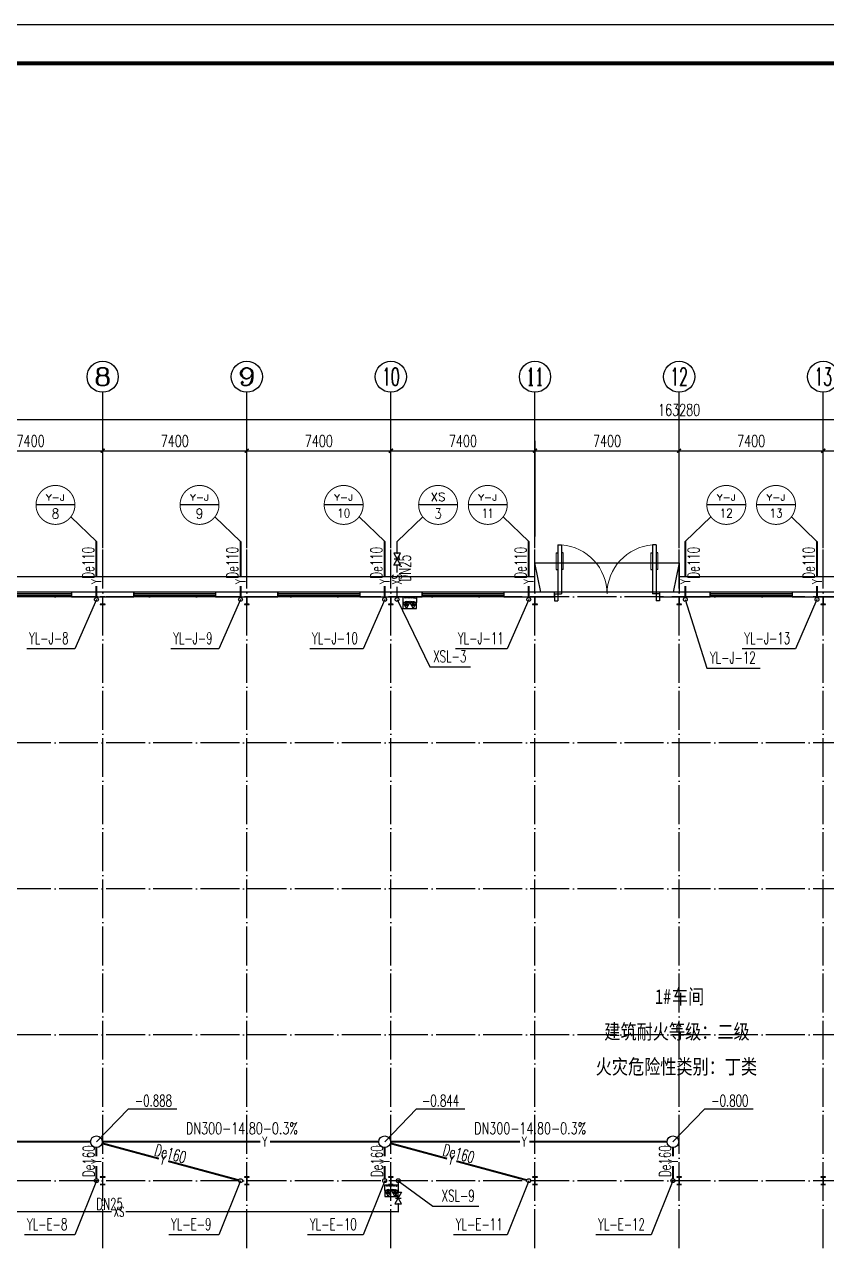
# Model space of a CAD drawing. Extents: x 12811826 to 27008858, y -1172757 to 50528.
# Drawn here: x 13394165 to 13435359, y -262875 to -200243 of the extents above; entities that cross this region are included whole.
import ezdxf
from ezdxf.enums import TextEntityAlignment as Align

# ---------------------------------------------------------------- set-up
doc = ezdxf.new("R2010")
doc.units = 0
doc.header["$LTSCALE"] = 1000
doc.header["$MEASUREMENT"] = 0
doc.linetypes.add('DOTE', pattern=[2.42, 2, -0.2, 0.02, -0.2])
for name, color, linetype in [('AXIS', 3, 'Continuous'), ('AXIS_TEXT', 7, 'Continuous'), ('COLUMN', 2, 'Continuous'), ('DIM_消防', 3, 'Continuous'), ('DIM_雨水', 3, 'Continuous'), ('DOTE', 8, 'DOTE'), ('EQUIP_消防', 7, 'Continuous'), ('PIPE-消防', 1, 'Continuous'), ('PIPE-雨水', 4, 'Continuous'), ('PUB_TEXT', 7, 'Continuous'), ('TEXT_消防', 7, 'Continuous'), ('TEXT_雨水', 7, 'Continuous'), ('TK', 4, 'Continuous'), ('TWT_LEAD', 3, 'Continuous'), ('TWT_TEXT', 7, 'Continuous'), ('VALVE_消防', 7, 'Continuous'), ('VPIPE-消防', 1, 'Continuous'), ('VPIPE-雨水', 4, 'Continuous'), ('WALL-PARAPET', 6, 'Continuous'), ('WELL_雨水', 4, 'Continuous'), ('WINDOW', 4, 'Continuous')]:
    doc.layers.add(name, color=color, linetype=linetype)
doc.styles.add('_TCH_AXIS', font='COMPLEX', dxfattribs={"bigfont": 'GBCBIG'})
doc.styles.add('_TCH_DIM', font='SIMPLEX', dxfattribs={"bigfont": 'GBCBIG'})
doc.styles.add('_TCH_DIM_T3', font='SIMPLEX', dxfattribs={"width": 0.705882, "bigfont": 'GBCBIG'})
doc.styles.add('_TWT_CIRCLE', font='COMPLEX', dxfattribs={"width": 1.1, "height": 3, "bigfont": 'HZTXT'})
doc.styles.add('_TWT_PIPEDN', font='SIMPLEX', dxfattribs={"width": 0.8, "height": 3, "bigfont": 'HZTXT'})
doc.styles.add('_TWT_PIPETEXT', font='COMPLEX', dxfattribs={"width": 0.8, "height": 2.5, "bigfont": 'HZTXT'})
doc.styles.add('_TWT_SERIAL', font='COMPLEX', dxfattribs={"width": 0.8, "height": 3, "bigfont": 'HZTXT'})
doc.styles.add('COMPLEX', font='COMPLEX')
doc.styles.add('YAYA', font='', dxfattribs={"width": 0.8, "height": 1})
doc.styles.get('YAYA').set_extended_font_data('SimSun')
doc.dimstyles.new('_TCH_ARCH&&200', dxfattribs={"dimtxt": 595, "dimasz": 200, "dimexe": 500, "dimexo": 600, "dimgap": 200, "dimtad": 1, "dimdec": 0, "dimzin": 0, "dimdsep": 46, "dimtxsty": '_TCH_DIM_T3', "dimblk": 'ARCHTICK', "dimcen": 0.09, "dimclrt": 7, "dimazin": 2, "dimtfac": 1, "dimtdec": 0, "dimtix": 1, "dimtmove": 2, "dimatfit": 3, "dimfxl": 0, "dimtolj": 1, "dimtzin": 0, "dimarcsym": 0})

# ---------------------------------------------------------------- blocks, each defined once
blk = doc.blocks.new('A$C797E1D2B')
at = {"layer": 'COLUMN'}
h = blk.add_hatch(color=256, dxfattribs=at)
h.paths.add_polyline_path([(125, 400), (250, 400), (250, 388), (130, 388), (130, 200), (125, 200)])
h.paths.add_polyline_path([(0, 400), (125, 400), (125, 200), (120, 200), (120, 388), (0, 388)])
h.paths.add_polyline_path([(0, 12), (120, 12), (120, 200), (125, 200), (125, 0), (0, 0)])
h.paths.add_polyline_path([(125, 200), (130, 200), (130, 12), (250, 12), (250, 0), (125, 0)])
blk.add_lwpolyline([(250, 0), (250, 12), (130, 12), (130, 388), (250, 388), (250, 400), (0, 400), (0, 388), (120, 388), (120, 12), (0, 12), (0, 0)], close=True, dxfattribs=at)
blk = doc.blocks.new('消防软管卷盘')
blk.add_lwpolyline([(4963954, 151899), (4963954, 150312), (4964641, 150312), (4964641, 151899)], close=True)
for points, const_width in [([(4964134, 151704), (4964482, 151704)], 1), ([(4964134, 151566), (4964482, 151566)], 1), ([(4964134, 151428), (4964482, 151428)], 1), ([(4964134, 151290), (4964482, 151290)], 1), ([(4964134, 151152), (4964482, 151152)], 1), ([(4964134, 151014), (4964482, 151014)], 0.1), ([(4964134, 150876), (4964482, 150876)], 1), ([(4964134, 150738), (4964482, 150738)], 1), ([(4964150, 150600), (4964499, 150600)], 1), ([(4964150, 150462), (4964499, 150462)], 1)]:
    blk.add_lwpolyline(points, dxfattribs=dict(const_width=const_width))
for centre, start, end in [((4964134, 151636), 90, 270), ((4964134, 151360), 90, 270), ((4964134, 151084), 90, 270), ((4964134, 150808), 90, 270), ((4964150, 150532), 90, 270), ((4964482, 151498), 270, 90), ((4964482, 151222), 270, 90), ((4964482, 150946), 270, 90), ((4964499, 150670), 270, 90)]:
    blk.add_arc(centre, 69, start, end)
blk = doc.blocks.new('$TwtSys$00000546')
h = blk.add_hatch()
h.set_pattern_fill('ANSI31', color=256, scale=200, style=0)
h.set_pattern_definition([(45, (-38543.802, -6670.83), (-17.67767, 17.67767), [])])
h.paths.add_polyline_path([(-65, 174), (65, 174), (65, 44), (-65, 44)])
for points in [[(0, 344), (-198, 0), (198, 0)], [(-65, 174), (65, 174), (65, 44), (-65, 44)]]:
    blk.add_lwpolyline(points, close=True)
blk = doc.blocks.new('92623')
blk.add_lwpolyline([(8910066, 83014), (8909273, 83014), (8909273, 82670), (8910066, 82670)], close=True)
at = {"xscale": -0.5, "yscale": 0.5, "zscale": 0.5, "rotation": 89.99999999998747}
blk.add_blockref('消防软管卷盘', (8985223, 2565334), dxfattribs=at)
at = {"layer": 'EQUIP_消防', "color": 8, "rotation": 180}
for p in [(8909471, 83014), (8909868, 83014)]:
    blk.add_blockref('$TwtSys$00000546', p, dxfattribs=at)
blk = doc.blocks.new('GeYuanFrame_14875563', base_point=(20.09, 4.53))
at = {"layer": 'TK'}
blk.add_lwpolyline([(20.09, 4.53), (20.09, 598.53), (1071.09, 598.53), (1071.09, 4.53)], close=True, dxfattribs=at)
at = {"layer": 'TK', "const_width": 1}
blk.add_lwpolyline([(45.09, 588.53), (1061.09, 588.53), (1061.09, 14.53), (45.09, 14.53)], close=True, dxfattribs=at)
blk = doc.blocks.new('$DorLib2D$00000011')
for p, q in [((-0.467, 0.471), (-0.467, -0.062)), ((-0.467, 0.471), (-0.433, 0.471)), ((-0.433, 0.471), (-0.433, 0.004)), ((0.433, 0.471), (0.433, 0.004)), ((0.467, 0.471), (0.433, 0.471)), ((0.467, 0.471), (0.467, -0.062)), ((-0.483, 0.396), (-0.467, 0.396)), ((-0.417, 0.396), (-0.433, 0.396)), ((0.417, 0.396), (0.433, 0.396)), ((0.483, 0.396), (0.467, 0.396)), ((-0.483, 0.235), (-0.467, 0.235)), ((-0.417, 0.235), (-0.433, 0.235)), ((0.417, 0.235), (0.433, 0.235)), ((0.483, 0.235), (0.467, 0.235)), ((-0.5, 0.004), (-0.433, 0.004)), ((-0.5, 0.004), (-0.5, -0.062)), ((0.5, 0.004), (0.433, 0.004)), ((0.5, 0.004), (0.5, -0.062)), ((-0.5, -0.062), (-0.467, -0.062)), ((0.5, -0.062), (0.467, -0.062))]:
    blk.add_line(p, q)
at = {"lineweight": 13}
for p, q in [((-0.483, 0.396), (-0.483, 0.235)), ((-0.417, 0.396), (-0.417, 0.235)), ((0.417, 0.396), (0.417, 0.235)), ((0.483, 0.396), (0.483, 0.235))]:
    blk.add_line(p, q, dxfattribs=at)
for centre, start, end in [((-0.467, 0.004), 0, 85.904), ((0.467, 0.004), 94.096, 180)]:
    blk.add_arc(centre, 0.467, start, end, dxfattribs=at)
blk = doc.blocks.new('$TCHSYS$WIN2D')
for p, q in [((-0.5, 0.5), (0.5, 0.5)), ((-0.5, 0.5), (-0.5, -0.5)), ((0.5, 0.5), (0.5, -0.5)), ((0.5, 0.167), (-0.5, 0.167)), ((0.5, -0.167), (-0.5, -0.167)), ((-0.5, -0.5), (0.5, -0.5))]:
    blk.add_line(p, q)
blk = doc.blocks.new('_AXISO')
blk.add_circle((0, 0), 0.5)
at = {"layer": 'AXIS_TEXT', "style": 'COMPLEX', "width": 1.041667}
blk.add_attdef('A', text='', height=0.56, dxfattribs=at).set_placement((-0.25, -0.28), (0.25, -0.28), align=Align.FIT)
blk = doc.blocks.new('_ArchTick')
at = {"color": 0, "linetype": 'ByBlock', "const_width": 0.4}
blk.add_lwpolyline([(-0.5, -0.5), (0.5, 0.5)], dxfattribs=at)
blk = doc.blocks.new('*D172')
at = {"layer": 'AXIS', "color": 0, "lineweight": -2}
for p, q in [((13346145, -226543), (13346145, -220043)), ((13509425, -226543), (13509425, -220043)), ((13346145, -220543), (13509425, -220543))]:
    blk.add_line(p, q, dxfattribs=at)
at = {"layer": 'Defpoints', "color": 0}
for p in [(13509425, -220543), (13346145, -227143), (13509425, -227143)]:
    blk.add_point(p, dxfattribs=at)
at = {"layer": 'AXIS', "color": 0, "lineweight": -2, "xscale": 200, "yscale": 200, "zscale": 200, "rotation": 180}
blk.add_blockref('_ArchTick', (13346145, -220543), dxfattribs=at)
at = {"layer": 'AXIS', "color": 0, "lineweight": -2, "xscale": 200, "yscale": 200, "zscale": 200}
blk.add_blockref('_ArchTick', (13509425, -220543), dxfattribs=at)
at = {"layer": 'AXIS', "color": 7, "insert": (13427785, -220046), "char_height": 595, "attachment_point": 5, "style": '_TCH_DIM_T3'}
blk.add_mtext('\\A1;163280', dxfattribs=at)
blk = doc.blocks.new('*D180')
at = {"layer": 'AXIS', "color": 0, "lineweight": -2}
for p, q in [((13390785, -226543), (13390785, -221643)), ((13398185, -226543), (13398185, -221643)), ((13390785, -222143), (13398185, -222143))]:
    blk.add_line(p, q, dxfattribs=at)
at = {"layer": 'Defpoints', "color": 0}
for p in [(13398185, -222143), (13390785, -227143), (13398185, -227143)]:
    blk.add_point(p, dxfattribs=at)
at = {"layer": 'AXIS', "color": 0, "lineweight": -2, "xscale": 200, "yscale": 200, "zscale": 200, "rotation": 180}
blk.add_blockref('_ArchTick', (13390785, -222143), dxfattribs=at)
at = {"layer": 'AXIS', "color": 0, "lineweight": -2, "xscale": 200, "yscale": 200, "zscale": 200}
blk.add_blockref('_ArchTick', (13398185, -222143), dxfattribs=at)
at = {"layer": 'AXIS', "color": 7, "insert": (13394485, -221646), "char_height": 595, "attachment_point": 5, "style": '_TCH_DIM_T3'}
blk.add_mtext('\\A1;7400', dxfattribs=at)
blk = doc.blocks.new('*D181')
at = {"layer": 'AXIS', "color": 0, "lineweight": -2}
for p, q in [((13398185, -226543), (13398185, -221643)), ((13405585, -226543), (13405585, -221643)), ((13398185, -222143), (13405585, -222143))]:
    blk.add_line(p, q, dxfattribs=at)
at = {"layer": 'Defpoints', "color": 0}
for p in [(13405585, -222143), (13398185, -227143), (13405585, -227143)]:
    blk.add_point(p, dxfattribs=at)
at = {"layer": 'AXIS', "color": 0, "lineweight": -2, "xscale": 200, "yscale": 200, "zscale": 200, "rotation": 180}
blk.add_blockref('_ArchTick', (13398185, -222143), dxfattribs=at)
at = {"layer": 'AXIS', "color": 0, "lineweight": -2, "xscale": 200, "yscale": 200, "zscale": 200}
blk.add_blockref('_ArchTick', (13405585, -222143), dxfattribs=at)
at = {"layer": 'AXIS', "color": 7, "insert": (13401885, -221646), "char_height": 595, "attachment_point": 5, "style": '_TCH_DIM_T3'}
blk.add_mtext('\\A1;7400', dxfattribs=at)
blk = doc.blocks.new('*D182')
at = {"layer": 'AXIS', "color": 0, "lineweight": -2}
for p, q in [((13405585, -226543), (13405585, -221643)), ((13412985, -226543), (13412985, -221643)), ((13405585, -222143), (13412985, -222143))]:
    blk.add_line(p, q, dxfattribs=at)
at = {"layer": 'Defpoints', "color": 0}
for p in [(13412985, -222143), (13405585, -227143), (13412985, -227143)]:
    blk.add_point(p, dxfattribs=at)
at = {"layer": 'AXIS', "color": 0, "lineweight": -2, "xscale": 200, "yscale": 200, "zscale": 200, "rotation": 180}
blk.add_blockref('_ArchTick', (13405585, -222143), dxfattribs=at)
at = {"layer": 'AXIS', "color": 0, "lineweight": -2, "xscale": 200, "yscale": 200, "zscale": 200}
blk.add_blockref('_ArchTick', (13412985, -222143), dxfattribs=at)
at = {"layer": 'AXIS', "color": 7, "insert": (13409285, -221646), "char_height": 595, "attachment_point": 5, "style": '_TCH_DIM_T3'}
blk.add_mtext('\\A1;7400', dxfattribs=at)
blk = doc.blocks.new('*D183')
at = {"layer": 'AXIS', "color": 0, "lineweight": -2}
for p, q in [((13412985, -226543), (13412985, -221643)), ((13420385, -226543), (13420385, -221643)), ((13412985, -222143), (13420385, -222143))]:
    blk.add_line(p, q, dxfattribs=at)
at = {"layer": 'Defpoints', "color": 0}
for p in [(13420385, -222143), (13412985, -227143), (13420385, -227143)]:
    blk.add_point(p, dxfattribs=at)
at = {"layer": 'AXIS', "color": 0, "lineweight": -2, "xscale": 200, "yscale": 200, "zscale": 200, "rotation": 180}
blk.add_blockref('_ArchTick', (13412985, -222143), dxfattribs=at)
at = {"layer": 'AXIS', "color": 0, "lineweight": -2, "xscale": 200, "yscale": 200, "zscale": 200}
blk.add_blockref('_ArchTick', (13420385, -222143), dxfattribs=at)
at = {"layer": 'AXIS', "color": 7, "insert": (13416685, -221646), "char_height": 595, "attachment_point": 5, "style": '_TCH_DIM_T3'}
blk.add_mtext('\\A1;7400', dxfattribs=at)
blk = doc.blocks.new('*D184')
at = {"layer": 'AXIS', "color": 0, "lineweight": -2}
for p, q in [((13420385, -226543), (13420385, -221643)), ((13427785, -226543), (13427785, -221643)), ((13420385, -222143), (13427785, -222143))]:
    blk.add_line(p, q, dxfattribs=at)
at = {"layer": 'Defpoints', "color": 0}
for p in [(13427785, -222143), (13420385, -227143), (13427785, -227143)]:
    blk.add_point(p, dxfattribs=at)
at = {"layer": 'AXIS', "color": 0, "lineweight": -2, "xscale": 200, "yscale": 200, "zscale": 200, "rotation": 180}
blk.add_blockref('_ArchTick', (13420385, -222143), dxfattribs=at)
at = {"layer": 'AXIS', "color": 0, "lineweight": -2, "xscale": 200, "yscale": 200, "zscale": 200}
blk.add_blockref('_ArchTick', (13427785, -222143), dxfattribs=at)
at = {"layer": 'AXIS', "color": 7, "insert": (13424085, -221646), "char_height": 595, "attachment_point": 5, "style": '_TCH_DIM_T3'}
blk.add_mtext('\\A1;7400', dxfattribs=at)
blk = doc.blocks.new('*D185')
at = {"layer": 'AXIS', "color": 0, "lineweight": -2}
for p, q in [((13427785, -226543), (13427785, -221643)), ((13435185, -226543), (13435185, -221643)), ((13427785, -222143), (13435185, -222143))]:
    blk.add_line(p, q, dxfattribs=at)
at = {"layer": 'Defpoints', "color": 0}
for p in [(13435185, -222143), (13427785, -227143), (13435185, -227143)]:
    blk.add_point(p, dxfattribs=at)
at = {"layer": 'AXIS', "color": 0, "lineweight": -2, "xscale": 200, "yscale": 200, "zscale": 200, "rotation": 180}
blk.add_blockref('_ArchTick', (13427785, -222143), dxfattribs=at)
at = {"layer": 'AXIS', "color": 0, "lineweight": -2, "xscale": 200, "yscale": 200, "zscale": 200}
blk.add_blockref('_ArchTick', (13435185, -222143), dxfattribs=at)
at = {"layer": 'AXIS', "color": 7, "insert": (13431485, -221646), "char_height": 595, "attachment_point": 5, "style": '_TCH_DIM_T3'}
blk.add_mtext('\\A1;7400', dxfattribs=at)
blk = doc.blocks.new('*D186')
at = {"layer": 'AXIS', "color": 0, "lineweight": -2}
for p, q in [((13435185, -226543), (13435185, -221643)), ((13442585, -226543), (13442585, -221643)), ((13435185, -222143), (13442585, -222143))]:
    blk.add_line(p, q, dxfattribs=at)
at = {"layer": 'Defpoints', "color": 0}
for p in [(13442585, -222143), (13435185, -227143), (13442585, -227143)]:
    blk.add_point(p, dxfattribs=at)
at = {"layer": 'AXIS', "color": 0, "lineweight": -2, "xscale": 200, "yscale": 200, "zscale": 200, "rotation": 180}
blk.add_blockref('_ArchTick', (13435185, -222143), dxfattribs=at)
at = {"layer": 'AXIS', "color": 0, "lineweight": -2, "xscale": 200, "yscale": 200, "zscale": 200}
blk.add_blockref('_ArchTick', (13442585, -222143), dxfattribs=at)
at = {"layer": 'AXIS', "color": 7, "insert": (13438885, -221646), "char_height": 595, "attachment_point": 5, "style": '_TCH_DIM_T3'}
blk.add_mtext('\\A1;7400', dxfattribs=at)
blk = doc.blocks.new('$TWTSYS$00000187')
blk.add_circle((0, 0, 0), 0.5)
blk = doc.blocks.new('$VALVE$00000296')
for points in [[(-125, 72), (-125, -72), (125, 72), (125, -72), (-125, 72)], [(0, 60), (0, -64)]]:
    blk.add_lwpolyline(points)
for p in [(-125, 0), (125, 0)]:
    blk.add_point(p)

msp = doc.modelspace()

# ---------------------------------------------------------------- hatches: boundary and pattern name
at = {"layer": 'PIPE-消防', "linetype": 'Continuous'}
for points in [[(13413364, -261234.2), (13413399, -261234.2), (13413399, -261269.2)], [(13413364, -261234.2), (13413364, -261269.2), (13413399, -261269.2)]]:
    msp.add_hatch(color=256, dxfattribs=at).paths.add_polyline_path(points)

# ---------------------------------------------------------------- linework, layer by layer
at = {"color": 8, "ltscale": 0.5}
for p, q in [((13420684.8, -229403.1), (13420384.8, -227903.1)), ((13427784.8, -227903.1), (13427484.8, -229403.1))]:
    msp.add_line(p, q, dxfattribs=at)
for points in [[(13420384.8, -229403.1), (13420384.8, -227903.1), (13427784.8, -227903.1), (13427784.8, -229403.1)], [(13375984.8, -228603.1), (13420384.8, -228603.1)], [(13427784.8, -228603.1), (13479584.8, -228603.1)]]:
    msp.add_lwpolyline(points, dxfattribs=at)
at = {"layer": 'AXIS'}
for p, q in [((13398184.8, -227143.1), (13398184.8, -219143.1)), ((13405584.8, -227143.1), (13405584.8, -219143.1)), ((13412984.8, -227143.1), (13412984.8, -219143.1)), ((13420384.8, -227143.1), (13420384.8, -219143.1)), ((13427784.8, -227143.1), (13427784.8, -219143.1)), ((13435184.8, -227143.1), (13435184.8, -219143.1))]:
    msp.add_line(p, q, dxfattribs=at)
at = {"layer": 'DIM_消防'}
for p, q in [((13396760.6, -224928.4), (13394760.6, -224928.4)), ((13404158.9, -224928.4), (13402158.9, -224928.4)), ((13411560.6, -224928.4), (13409560.6, -224928.4)), ((13416409.1, -224928.4), (13414409.1, -224928.4)), ((13418960.6, -224928.4), (13416960.6, -224928.4)), ((13431209.1, -224928.4), (13429209.1, -224928.4)), ((13433760.6, -224928.4), (13431760.6, -224928.4)), ((13397865.3, -226801.9), (13396549.6, -225542.7)), ((13405263.7, -226801.9), (13403948, -225542.7)), ((13412665.3, -226801.9), (13411349.6, -225542.7)), ((13413304.4, -226801.9), (13414620.1, -225542.7)), ((13420065.3, -226801.9), (13418749.6, -225542.7)), ((13428104.4, -226801.9), (13429420.1, -225542.7)), ((13434865.3, -226801.9), (13433549.6, -225542.7)), ((13413304.4, -229787.1), (13414992.4, -233252.9, 3000)), ((13414992.4, -233252.9, 3000), (13417074.2, -233252.9, 3000))]:
    msp.add_line(p, q, dxfattribs=at)
at = {"layer": 'DIM_消防', "color": 3}
for p, q in [((13413364, -259643.1), (13415143, -260954.8)), ((13415143, -260954.8), (13417506.1, -260954.8))]:
    msp.add_line(p, q, dxfattribs=at)
at = {"layer": 'DIM_消防', "const_width": 50}
for points in [[(13396760.6, -224928.4, 1), (13394760.6, -224928.4, 1)], [(13404158.9, -224928.4, 1), (13402158.9, -224928.4, 1)], [(13411560.6, -224928.4, 1), (13409560.6, -224928.4, 1)], [(13416409.1, -224928.4, 1), (13414409.1, -224928.4, 1)], [(13418960.6, -224928.4, 1), (13416960.6, -224928.4, 1)], [(13431209.1, -224928.4, 1), (13429209.1, -224928.4, 1)], [(13433760.6, -224928.4, 1), (13431760.6, -224928.4, 1)]]:
    msp.add_lwpolyline(points, format="xyb", close=True, dxfattribs=at)
at = {"layer": 'DIM_雨水'}
for p, q in [((13397865.3, -229787.1), (13396755.2, -232315.5)), ((13405263.7, -229787.1), (13404153.6, -232315.5)), ((13412665.3, -229787.1), (13411555.2, -232315.5)), ((13420065.3, -229787.1), (13418955.2, -232315.5)), ((13428104.4, -229787.1), (13429214.5, -233309.3)), ((13434865.3, -229787.1), (13433755.2, -232315.5)), ((13396755.2, -232315.5), (13394285, -232315.5)), ((13404153.6, -232315.5), (13401683.3, -232315.5)), ((13411555.2, -232315.5), (13408814.4, -232315.5)), ((13418955.2, -232315.5), (13416305, -232315.5)), ((13433755.2, -232315.5), (13431014.4, -232315.5)), ((13429214.5, -233309.3), (13431955.3, -233309.3)), ((13397865.3, -259643.1, 3000), (13396755.2, -262420.2, 3000)), ((13405265.3, -259643.1, 3000), (13404155.2, -262420.2, 3000)), ((13412665.3, -259643.1), (13411555.2, -262420.2)), ((13420065.3, -259643.1), (13418955.2, -262420.2)), ((13427465.3, -259643.1), (13426355.2, -262420.2)), ((13396755.2, -262420.2, 3000), (13394177.2, -262420.2, 3000)), ((13404155.2, -262420.2, 3000), (13401577.2, -262420.2, 3000)), ((13411555.2, -262420.2), (13408705.2, -262420.2)), ((13418955.2, -262420.2), (13416196.2, -262420.2)), ((13426355.2, -262420.2), (13423505.2, -262420.2))]:
    msp.add_line(p, q, dxfattribs=at)
at = {"layer": 'DOTE'}
for p, q in [((13398184.8, -292143.1), (13398184.8, -227143.1)), ((13405584.8, -292143.1), (13405584.8, -227143.1)), ((13412984.8, -292143.1), (13412984.8, -227143.1)), ((13420384.8, -292143.1), (13420384.8, -227143.1)), ((13427784.8, -292143.1), (13427784.8, -227143.1)), ((13435184.8, -292143.1), (13435184.8, -227143.1)), ((13511684.8, -229643.1), (13343884.8, -229643.1)), ((13511684.8, -237143.1), (13343884.8, -237143.1)), ((13511684.8, -244643.1), (13343884.8, -244643.1)), ((13511684.8, -252143.1), (13343884.8, -252143.1)), ((13511684.8, -259643.1), (13343884.8, -259643.1))]:
    msp.add_line(p, q, dxfattribs=at)
at = {"layer": 'PIPE-消防', "linetype": 'Continuous', "const_width": 70}
for points in [[(13413304.4, -227415.2), (13413304.4, -226801.9)], [(13413304.4, -228410), (13413304.4, -228015.2)], [(13413304.4, -229687.1), (13413304.4, -229128.1)], [(13413364, -259743.1), (13413364, -260234.5)], [(13413364, -260834.5), (13413364, -261234.2)], [(13383764, -261234.2), (13398651.7, -261234.2)], [(13399369.8, -261234.2), (13413364, -261234.2)]]:
    msp.add_lwpolyline(points, dxfattribs=at)
at = {"layer": 'PIPE-雨水', "linetype": 'Continuous', "const_width": 100}
for points in [[(13397865.3, -228600.1), (13397865.3, -226801.9)], [(13405263.7, -228600.1), (13405263.7, -226801.9)], [(13412665.3, -228600.1), (13412665.3, -226801.9)], [(13420065.3, -228600.1), (13420065.3, -226801.9)], [(13428104.4, -228600.1), (13428104.4, -226801.9)], [(13434865.3, -228600.1), (13434865.3, -226801.9)], [(13397865.3, -229687.1), (13397865.3, -229089.6)], [(13405263.7, -229687.1), (13405263.7, -229089.6)], [(13412665.3, -229687.1), (13412665.3, -229089.6)], [(13420065.3, -229687.1), (13420065.3, -229089.6)], [(13428104.4, -229687.1), (13428104.4, -229089.6)], [(13434865.3, -229687.1), (13434865.3, -229089.6)], [(13397565.3, -257643.1), (13391868.6, -257643.1)], [(13398154.9, -257721.3), (13401072.3, -258509.8)], [(13406280.1, -257643.1), (13398165.3, -257643.1)], [(13412365.3, -257643.1), (13406769.7, -257643.1)], [(13412954.9, -257721.3), (13415872.3, -258509.8)], [(13419612.7, -257643.1), (13412965.3, -257643.1)], [(13427165.3, -257643.1), (13420102.2, -257643.1)], [(13401544.9, -258637.5), (13405168.8, -259617)], [(13416344.9, -258637.5), (13419968.8, -259617)]]:
    msp.add_lwpolyline(points, dxfattribs=at)
at = {"layer": 'PIPE-雨水', "linetype": 'Continuous', "ltscale": 2, "const_width": 100}
for points in [[(13397865.3, -258390.7), (13397865.3, -257943.1)], [(13412665.3, -258390.7), (13412665.3, -257943.1)], [(13427465.3, -258390.7), (13427465.3, -257943.1)], [(13397865.3, -259543.1), (13397865.3, -258880.2)], [(13412665.3, -259543.1), (13412665.3, -258880.2)], [(13427465.3, -259543.1), (13427465.3, -258880.2)]]:
    msp.add_lwpolyline(points, dxfattribs=at)
at = {"layer": 'TWT_LEAD'}
for p, q in [((13397865.3, -257643.1), (13399503.9, -255951.4)), ((13399503.9, -255951.4), (13401985.8, -255951.4)), ((13412665.3, -257643.1), (13414303.9, -255951.4)), ((13414303.9, -255951.4), (13416785.8, -255951.4)), ((13427465.3, -257643.1), (13429103.9, -255951.4)), ((13429103.9, -255951.4), (13431585.8, -255951.4))]:
    msp.add_line(p, q, dxfattribs=at)
at = {"layer": 'VPIPE-消防', "linetype": 'Continuous'}
for centre in [(13413304.4, -229787.1), (13413364, -259643.1)]:
    msp.add_circle(centre, 100, dxfattribs=at)
at = {"layer": 'VPIPE-雨水', "linetype": 'Continuous'}
for centre in [(13397865.3, -229787.1), (13405263.7, -229787.1), (13412665.3, -229787.1), (13420065.3, -229787.1), (13428104.4, -229787.1), (13434865.3, -229787.1), (13397865.3, -259643.1), (13405265.3, -259643.1), (13412665.3, -259643.1), (13420065.3, -259643.1), (13427465.3, -259643.1)]:
    msp.add_circle(centre, 100, dxfattribs=at)
at = {"layer": 'WALL-PARAPET'}
for p, q in [((13399784.8, -229403.1), (13396584.8, -229403.1)), ((13396584.8, -229403.1), (13396584.8, -229643.1)), ((13396584.8, -229643.1), (13399784.8, -229643.1)), ((13399784.8, -229643.1), (13399784.8, -229403.1)), ((13407184.8, -229403.1), (13403984.8, -229403.1)), ((13403984.8, -229403.1), (13403984.8, -229643.1)), ((13403984.8, -229643.1), (13407184.8, -229643.1)), ((13407184.8, -229643.1), (13407184.8, -229403.1)), ((13414584.8, -229403.1), (13411384.8, -229403.1)), ((13411384.8, -229403.1), (13411384.8, -229643.1)), ((13411384.8, -229643.1), (13414584.8, -229643.1)), ((13414584.8, -229643.1), (13414584.8, -229403.1)), ((13421384.8, -229403.1), (13418784.8, -229403.1)), ((13418784.8, -229403.1), (13418784.8, -229643.1)), ((13418784.8, -229643.1), (13421384.8, -229643.1)), ((13421384.8, -229643.1), (13421384.8, -229403.1)), ((13429384.8, -229403.1), (13426784.8, -229403.1)), ((13426784.8, -229403.1), (13426784.8, -229643.1)), ((13426784.8, -229643.1), (13429384.8, -229643.1)), ((13429384.8, -229643.1), (13429384.8, -229403.1)), ((13436784.8, -229403.1), (13433584.8, -229403.1)), ((13433584.8, -229403.1), (13433584.8, -229643.1)), ((13433584.8, -229643.1), (13436784.8, -229643.1))]:
    msp.add_line(p, q, dxfattribs=at)
at = {"layer": 'WINDOW'}
msp.add_line((13426784.8, -229403.1), (13421384.8, -229403.1), dxfattribs=at)

# ---------------------------------------------------------------- block references
at = {"color": 8, "xscale": 200, "yscale": 200, "zscale": 200}
msp.add_blockref('GeYuanFrame_14875563', (13328184.8, -319043.1), dxfattribs=at)
at = {"rotation": 180}
for p in [(13398309.9, -229643.1), (13405709.9, -229643.1), (13413109.9, -229643.1), (13420509.9, -229643.1), (13427909.9, -229643.1), (13435309.9, -229643.1), (13398309.9, -259443.1), (13405709.9, -259443.1), (13413109.9, -259443.1), (13420509.9, -259443.1), (13427909.9, -259443.1), (13435309.9, -259443.1)]:
    msp.add_blockref('A$C797E1D2B', p, dxfattribs=at)
at = {"xscale": 0.882, "yscale": 0.882, "zscale": 0.882}
for p in [(5555627.6, -303164.1), (5554687.9, -333372.4)]:
    msp.add_blockref('92623', p, dxfattribs=at)
at = {"layer": 'AXIS'}
ref = msp.add_blockref('_AXISO', (13398184.8, -218343.1), dxfattribs=dict(at, xscale=1600, yscale=1600, zscale=1600))
ref.add_attrib('A', '8', dxfattribs={"layer": 'AXIS_TEXT', "ltscale": 0.5, "height": 905.1, "style": '_TCH_AXIS', "width": 1.5}).set_placement((13397732.3, -218795.6), (13398637.4, -218795.6), align=Align.FIT)
ref = msp.add_blockref('_AXISO', (13405584.8, -218343.1), dxfattribs=dict(at, xscale=1600, yscale=1600, zscale=1600))
ref.add_attrib('A', '9', dxfattribs={"layer": 'AXIS_TEXT', "ltscale": 0.5, "height": 905.1, "style": '_TCH_AXIS', "width": 1.5}).set_placement((13405132.3, -218795.6), (13406037.4, -218795.6), align=Align.FIT)
ref = msp.add_blockref('_AXISO', (13412984.8, -218343.1), dxfattribs=dict(at, xscale=1600, yscale=1600, zscale=1600))
ref.add_attrib('A', '10', dxfattribs={"layer": 'AXIS_TEXT', "ltscale": 0.5, "height": 905.1, "style": '_TCH_AXIS', "width": 0.724138}).set_placement((13412532.3, -218795.6), (13413437.4, -218795.6), align=Align.FIT)
ref = msp.add_blockref('_AXISO', (13420384.8, -218343.1), dxfattribs=dict(at, xscale=1600, yscale=1600, zscale=1600))
ref.add_attrib('A', '11', dxfattribs={"layer": 'AXIS_TEXT', "ltscale": 0.5, "height": 905.1, "style": '_TCH_AXIS', "width": 0.875}).set_placement((13419932.3, -218795.6), (13420837.4, -218795.6), align=Align.FIT)
ref = msp.add_blockref('_AXISO', (13427784.8, -218343.1), dxfattribs=dict(at, xscale=1600, yscale=1600, zscale=1600))
ref.add_attrib('A', '12', dxfattribs={"layer": 'AXIS_TEXT', "ltscale": 0.5, "height": 905.1, "style": '_TCH_AXIS', "width": 0.724138}).set_placement((13427332.3, -218795.6), (13428237.4, -218795.6), align=Align.FIT)
ref = msp.add_blockref('_AXISO', (13435184.8, -218343.1), dxfattribs=dict(at, xscale=1600, yscale=1600, zscale=1600))
ref.add_attrib('A', '13', dxfattribs={"layer": 'AXIS_TEXT', "ltscale": 0.5, "height": 905.1, "style": '_TCH_AXIS', "width": 0.724138}).set_placement((13434732.3, -218795.6), (13435637.4, -218795.6), align=Align.FIT)
at = {"layer": 'VALVE_消防', "xscale": -2.4, "yscale": -2.4, "zscale": 2.4}
for p, rotation in [((13413304.4, -227715.2), 90), ((13413364, -260534.5), 270)]:
    msp.add_blockref('$VALVE$00000296', p, dxfattribs=dict(at, rotation=rotation))
at = {"layer": 'WELL_雨水', "xscale": 600, "yscale": 600, "zscale": 600, "rotation": 180}
for p in [(13397865.3, -257643.1), (13412665.3, -257643.1), (13427465.3, -257643.1)]:
    msp.add_blockref('$TWTSYS$00000187', p, dxfattribs=at)
at = {"layer": 'WINDOW', "rotation": 180}
for name, p, xscale, yscale, zscale in [('$DorLib2D$00000011', (13424084.8, -229523.1), 5400, -5400, 5400), ('$TCHSYS$WIN2D', (13394484.8, -229523.1), 4200, -240, 4200), ('$TCHSYS$WIN2D', (13401884.8, -229523.1), 4200, -240, 4200), ('$TCHSYS$WIN2D', (13409284.8, -229523.1), 4200, -240, 4200), ('$TCHSYS$WIN2D', (13416684.8, -229523.1), 4200, -240, 4200), ('$TCHSYS$WIN2D', (13431484.8, -229523.1), 4200, -240, 4200)]:
    msp.add_blockref(name, p, dxfattribs=dict(at, xscale=xscale, yscale=yscale, zscale=zscale))

# ---------------------------------------------------------------- texts
at = {"layer": 'DIM_消防', "color": 7, "style": '_TWT_CIRCLE'}
for s, height, p, p2 in [('Y-J', 319.91, (13395274.6, -224706.8), (13396246.5, -224706.8)), ('Y-J', 319.91, (13402673, -224706.8), (13403644.9, -224706.8)), ('Y-J', 319.91, (13410074.6, -224706.8), (13411046.5, -224706.8)), ('XS', 423.95, (13415031.6, -224727.6), (13415786.6, -224727.6)), ('Y-J', 319.91, (13417474.6, -224706.8), (13418446.5, -224706.8)), ('Y-J', 319.91, (13429723.2, -224706.8), (13430695.1, -224706.8)), ('Y-J', 319.91, (13432274.6, -224706.8), (13433246.5, -224706.8)), ('8', 517.5, (13395570.8, -225631.6), (13395950.3, -225631.6)), ('9', 517.5, (13402969.2, -225631.6), (13403348.7, -225631.6)), ('10', 448.85, (13410219.7, -225573.7), (13410901.5, -225573.7)), ('3', 517.5, (13415219.4, -225631.6), (13415598.9, -225631.6)), ('11', 473.59, (13417662.9, -225594.4), (13418258.3, -225594.4)), ('12', 448.85, (13429868.2, -225573.7), (13430550, -225573.7)), ('13', 448.85, (13432419.7, -225573.7), (13433101.5, -225573.7))]:
    msp.add_text(s, height=height, dxfattribs=at).set_placement(p, p2, align=Align.FIT)
at = {"layer": 'PUB_TEXT', "style": 'YAYA', "width": 0.8}
for s, p in [('1#', (13426551.1, -250566.3)), ('车间', (13427415.2, -250566.3)), ('建筑耐火等级：二级', (13423945.2, -252366.3)), ('火灾危险性类别：丁类', (13423503, -254166.3))]:
    msp.add_text(s, height=759.49, dxfattribs=at).set_placement(p)
at = {"layer": 'TEXT_消防', "linetype": 'Continuous', "style": '_TWT_PIPEDN', "width": 0.64}
msp.add_text('DN25', height=600, rotation=90, dxfattribs=at).set_placement((13414004.4, -228866.2))
at = {"layer": 'TEXT_消防', "style": '_TWT_PIPETEXT', "width": 0.64}
msp.add_text('XS', height=500, rotation=90, dxfattribs=at).set_placement((13413554.4, -229028.1))
at = {"layer": 'TEXT_消防', "linetype": 'Continuous', "style": '_TWT_PIPEDN', "width": 0.64}
msp.add_text('DN25', height=600, dxfattribs=at).set_placement((13397860, -261134.2))
at = {"layer": 'TEXT_消防', "style": '_TWT_PIPETEXT', "width": 0.64}
msp.add_text('XS', height=500, dxfattribs=at).set_placement((13398751.7, -261484.2))
at = {"layer": 'TEXT_雨水', "linetype": 'Continuous', "style": '_TWT_PIPEDN', "width": 0.64}
for s, rotation, p in [('De110', 90, (13397744.4, -228716)), ('De110', 90, (13405142.7, -228716)), ('De110', 90, (13412544.4, -228716)), ('De110', 90, (13419944.4, -228716)), ('De110', 90, (13428825.3, -228716)), ('De110', 90, (13434744.4, -228716)), ('De160', 90, (13397765.3, -259456.8)), ('De160', 344.875993, (13400805.9, -258334.2)), ('De160', 90, (13412565.3, -259456.8)), ('De160', 344.875993, (13415605.9, -258334.2)), ('De160', 90, (13427365.3, -259456.8))]:
    msp.add_text(s, height=600, rotation=rotation, dxfattribs=at).set_placement(p)
at = {"layer": 'TEXT_雨水', "style": '_TWT_PIPETEXT', "width": 0.64}
for rotation, p in [(90, (13398115.3, -228989.6)), (90, (13405513.7, -228989.6)), (90, (13412915.3, -228989.6)), (90, (13420315.3, -228989.6)), (90, (13428354.4, -228989.6)), (90, (13435115.3, -228989.6)), (90, (13398115.3, -258780.2)), (344.875993, (13401103.6, -258777.3)), (90, (13412915.3, -258780.2)), (344.875993, (13415903.6, -258777.3)), (90, (13427715.3, -258780.2))]:
    msp.add_text('Y', height=500, rotation=rotation, dxfattribs=at).set_placement(p)
for p in [(13406380.1, -257893.1), (13419712.7, -257893.1)]:
    msp.add_text('Y', height=500, dxfattribs=at).set_placement(p)
at = {"layer": 'TWT_TEXT'}
for s, height, style, width, p in [('YL-J-8', 600, '_TWT_SERIAL', 0.64, (13394405, -232075.5)), ('YL-J-9', 600, '_TWT_SERIAL', 0.64, (13401803.3, -232075.5)), ('YL-J-10', 600, '_TWT_SERIAL', 0.64, (13408934.4, -232075.5)), ('YL-J-11', 600, '_TWT_SERIAL', 0.64, (13416425, -232075.5)), ('YL-J-13', 600, '_TWT_SERIAL', 0.64, (13431134.4, -232075.5)), ('XSL-3', 600, '_TWT_SERIAL', 0.64, (13415162.2, -233012.9, 3000)), ('YL-J-12', 600, '_TWT_SERIAL', 0.64, (13429366.8, -233069.3)), ('-0.888', 600, '_TWT_SERIAL', 0.64, (13399836, -255831.4)), ('-0.844', 600, '_TWT_SERIAL', 0.64, (13414581.2, -255831.4)), ('-0.800', 600, '_TWT_SERIAL', 0.64, (13429436, -255831.4)), ('DN300-14.80-0.3%', 595, '_TCH_DIM', 0.705882, (13402464.8, -257255.3, -3000)), ('DN300-14.80-0.3%', 595, '_TCH_DIM', 0.705882, (13417264.8, -257255.3)), ('XSL-9', 600, '_TWT_SERIAL', 0.64, (13415594.1, -260714.8)), ('YL-E-8', 600, '_TWT_SERIAL', 0.64, (13394297.2, -262180.2, 3000)), ('YL-E-9', 600, '_TWT_SERIAL', 0.64, (13401697.2, -262180.2, 3000)), ('YL-E-10', 600, '_TWT_SERIAL', 0.64, (13408825.2, -262180.2)), ('YL-E-11', 600, '_TWT_SERIAL', 0.64, (13416316.2, -262180.2)), ('YL-E-12', 600, '_TWT_SERIAL', 0.64, (13423625.2, -262180.2))]:
    msp.add_text(s, height=height, dxfattribs=dict(at, style=style, width=width)).set_placement(p)

# ---------------------------------------------------------------- dimensions: what is measured, and where the dimension line sits
at = {"layer": 'AXIS'}
for p1, p2, distance, text, picture, middle in [((13346144.8, -227143.1), (13509424.8, -227143.1), 6600, '163280', '*D172', (13427784.8, -220045.6)), ((13390784.8, -227143.1), (13398184.8, -227143.1), 5000, '7400', '*D180', (13394484.8, -221645.6)), ((13398184.8, -227143.1), (13405584.8, -227143.1), 5000, '7400', '*D181', (13401884.8, -221645.6)), ((13405584.8, -227143.1), (13412984.8, -227143.1), 5000, '7400', '*D182', (13409284.8, -221645.6)), ((13412984.8, -227143.1), (13420384.8, -227143.1), 5000, '7400', '*D183', (13416684.8, -221645.6)), ((13420384.8, -227143.1), (13427784.8, -227143.1), 5000, '7400', '*D184', (13424084.8, -221645.6)), ((13427784.8, -227143.1), (13435184.8, -227143.1), 5000, '7400', '*D185', (13431484.8, -221645.6)), ((13435184.8, -227143.1), (13442584.8, -227143.1), 5000, '7400', '*D186', (13438884.8, -221645.6))]:
    dim = msp.add_aligned_dim(p1=p1, p2=p2, distance=distance, text=text, dimstyle='_TCH_ARCH&&200', dxfattribs=at)
    dim.commit()
    dim.dimension.update_dxf_attribs({"geometry": picture, "text_midpoint": middle})

doc.saveas('drawing.dxf')
